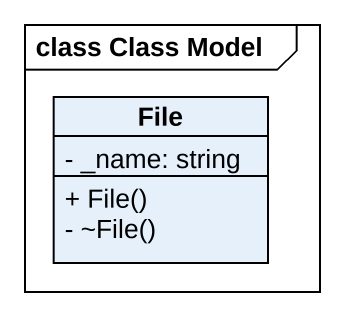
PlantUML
@startuml
mainframe class Class Model
hide circle
hide empty members
skinparam classAttributeIconSize 0
class "File" as File_ {
  - _name: string
  + File()
  - ~File()
}
@enduml
